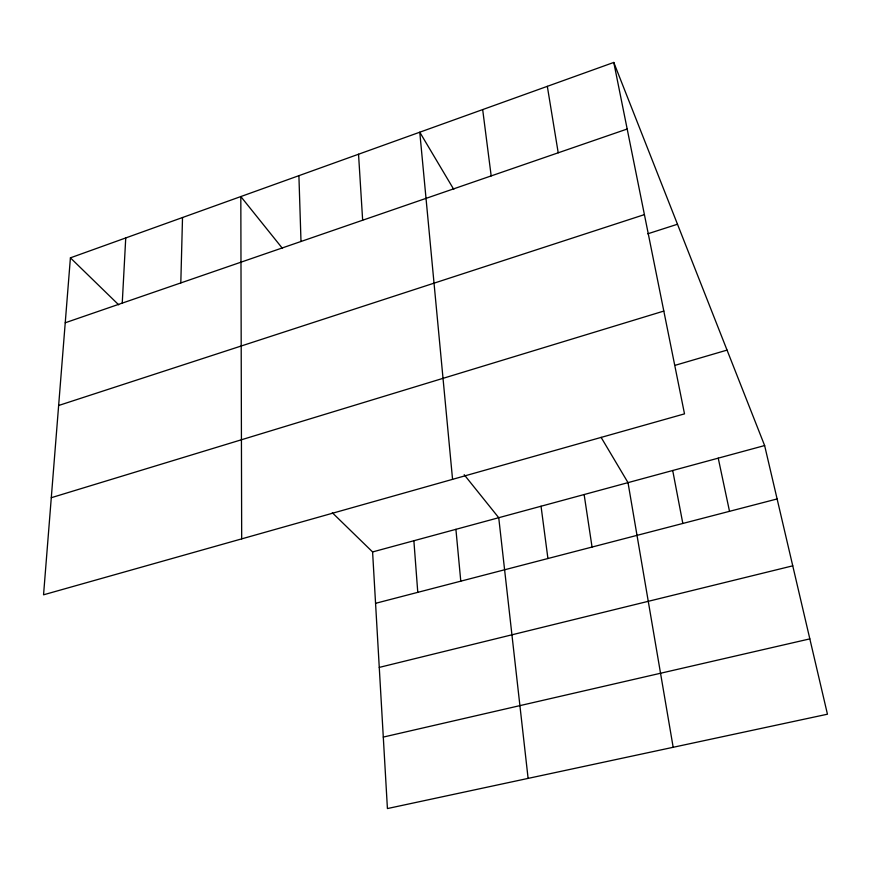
<?xml version="1.0" encoding="UTF-8"?>
<svg xmlns="http://www.w3.org/2000/svg" width="871" height="871" viewBox="0 0 871 871"><rect width="100%" height="100%" fill="white"/><g stroke="black" fill="none" stroke-linecap="round" stroke-linejoin="round"><path stroke-width="1.31" d="M180.809 282.923L182.518 217.521M122.245 303.108L125.74 237.946M70.409 257.838L43.55 594.806L684.508 413.867L613.783 62.44L70.409 257.838L118.685 304.817M65.238 322.771L627.185 129.017M58.64 405.494L644.409 214.614M647.752 233.809L677.486 224.239M51.291 497.7L663.822 311.067M675.504 365.199L727.045 350.109M372.592 551.942L764.629 445.56L827.45 714.209L387.421 808.56L372.592 551.942L332.33 512.758M375.564 603.32L777.117 498.952M379.266 667.404L792.752 565.823M383.294 737.084L809.834 638.879M282.487 248.442L240.821 196.563L241.681 538.877M464.189 474.706L498.735 517.712L528.109 778.402M453.758 189.399L419.768 132.207L452.561 479.344M601.088 437.329L628.013 482.632L673.174 747.296M613.783 62.44L764.629 445.56M718.237 458.157L729.517 511.321M672.706 470.503L682.831 523.46M547.326 86.338L558.213 152.795M584.136 494.543L592.051 547.053M541.043 506.236L547.924 558.518M482.676 109.583L491.179 175.909M455.914 529.328L460.781 581.175M413.877 540.739L417.775 592.345M358.536 154.221L362.652 220.221M298.905 175.67L300.996 241.485"/></g></svg>
